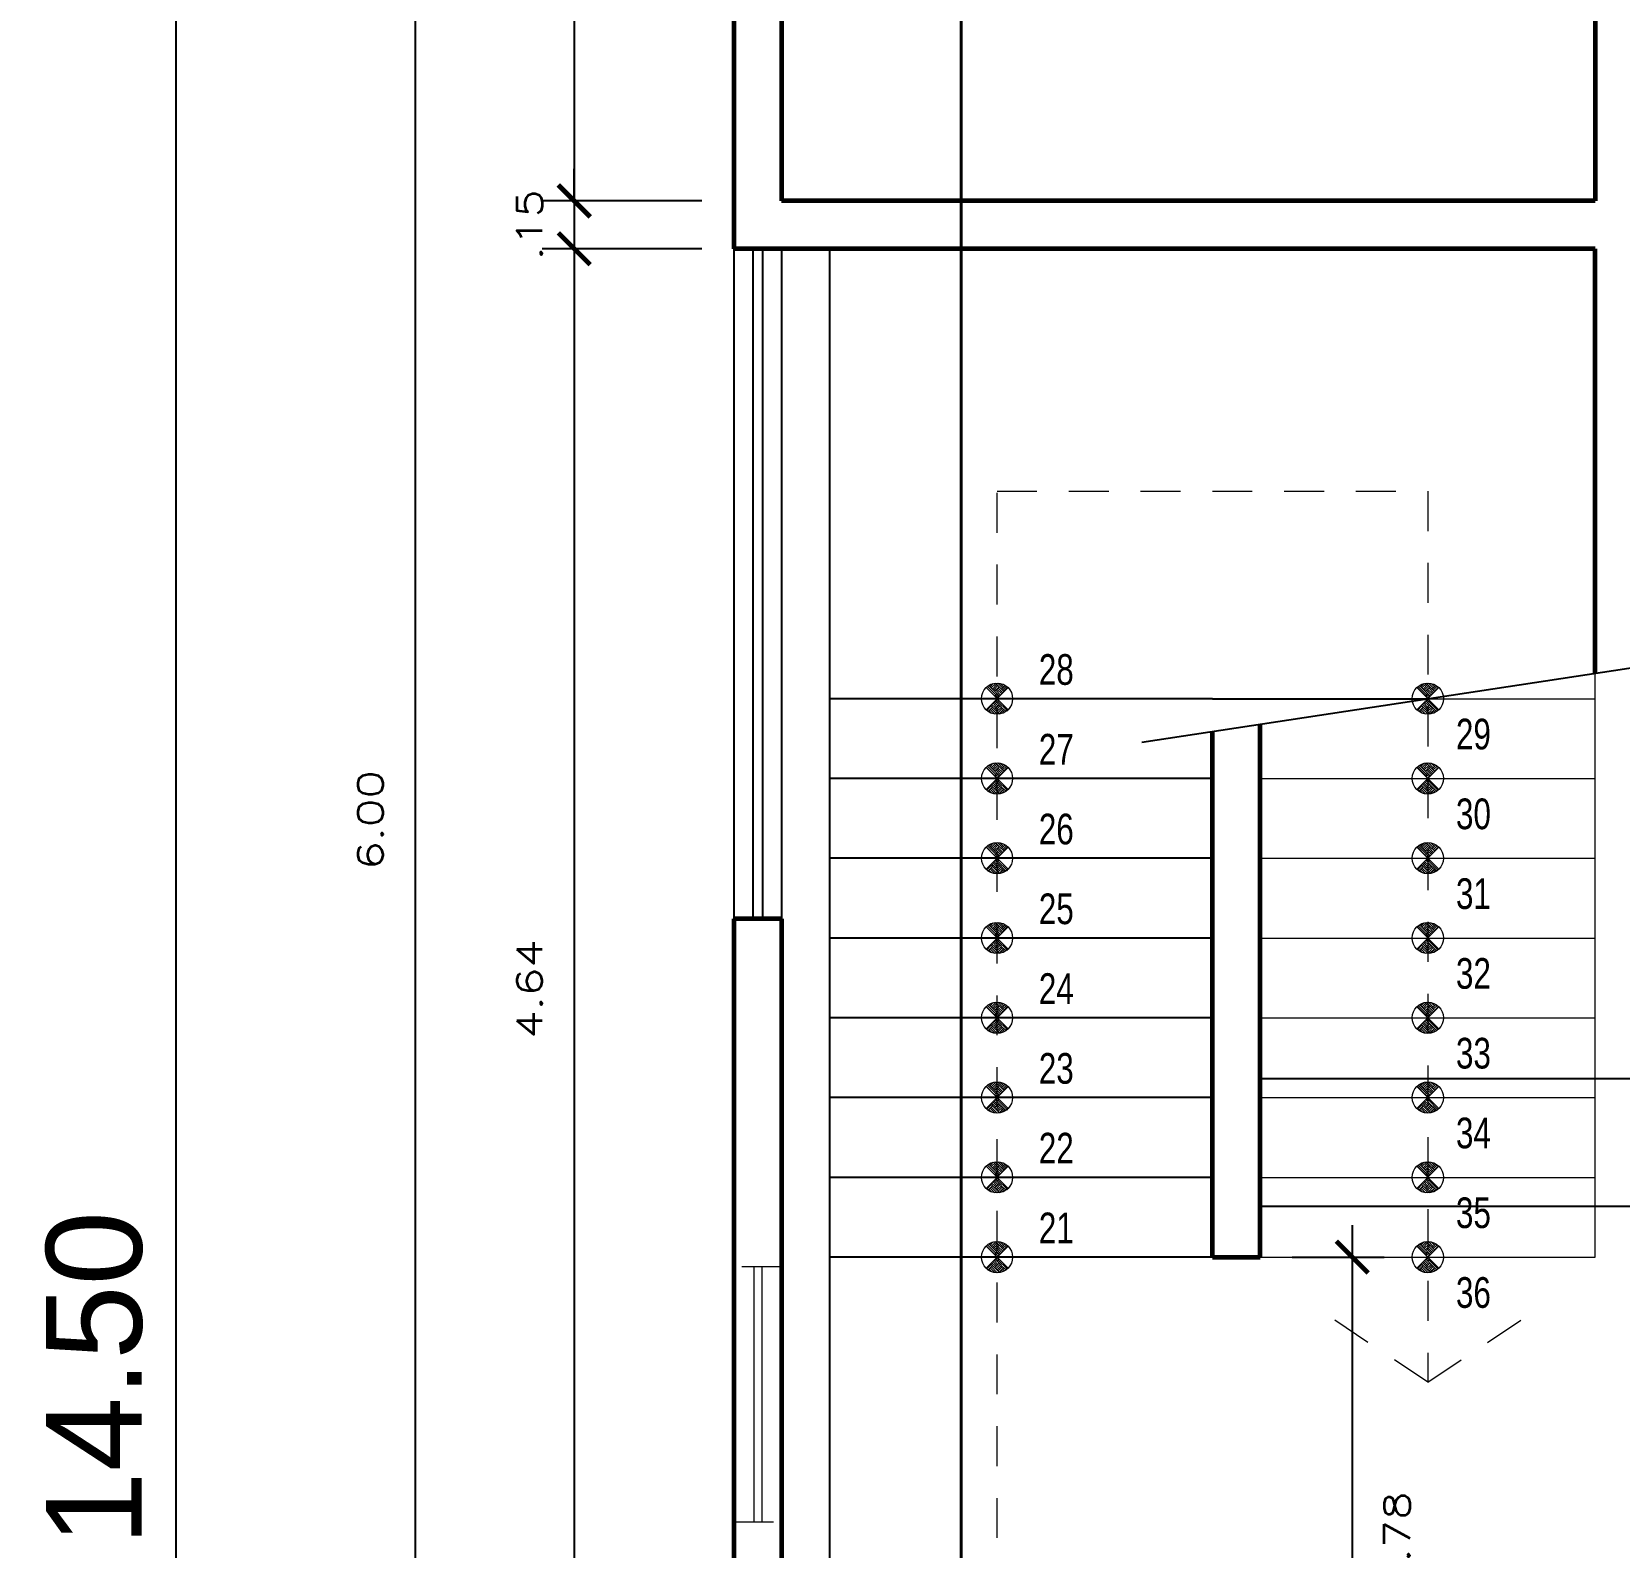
# Model space of a CAD drawing. Header units: millimetres. Extents: x 1313 to 1393.8, y 883.5 to 926.2.
# Drawn here: x 1333.583 to 1338.559, y 915.216 to 919.965 of the extents above; entities that cross this region are included whole.
import ezdxf

# ---------------------------------------------------------------- set-up
doc = ezdxf.new("R2010")
doc.units = ezdxf.units.MM
doc.linetypes.add('ACAD_ISO02W100', pattern=[15, 12, -3])
doc.linetypes.add('HIDDEN2', pattern=[0.1875, 0.125, -0.0625])
for name, color, linetype, lineweight in [('cotas', 87, 'Continuous', 15), ('Linea Corte', 24, 'ACAD_ISO02W100', 70), ('Muros confinados', 3, 'Continuous', 60), ('proy', 42, 'HIDDEN2', 5), ('REFERENCIA', 12, 'Continuous', 5), ('TEXTO', 7, 'Continuous', 5), ('vidrio', 254, 'Continuous', 5)]:
    doc.layers.add(name, color=color, linetype=linetype, lineweight=lineweight)
doc.layers.add('Muebles', color=2, linetype='Continuous')
doc.styles.add('AN', font='swisscl.ttf')
doc.styles.add('R80-50', font='romans.shx', dxfattribs={"width": 1.3, "height": 0.08})
doc.styles.add('TITULOS', font='sanss___.ttf', dxfattribs={"height": 0.3})
doc.dimstyles.new('HORIZONTAL 1.1', dxfattribs={"dimtxt": 0.2, "dimasz": 0.1, "dimexe": 0.1, "dimexo": 0.1, "dimgap": 0.1, "dimtad": 2, "dimzin": 4, "dimdsep": 46, "dimtxsty": 'R80-50', "dimblk": 'ARCHTICK', "dimcen": 0.09, "dimdle": 0.1, "dimclrd": 256, "dimclre": 256, "dimclrt": 7, "dimaunit": 1, "dimazin": 0, "dimtfac": 1, "dimtix": 1, "dimtmove": 0, "dimatfit": 3, "dimldrblk": 'ARCHTICK', "dimfxl": 1, "dimtolj": 1, "dimtzin": 0, "dimarcsym": 0})

# ---------------------------------------------------------------- blocks, each defined once
blk = doc.blocks.new('_ArchTick')
at = {"color": 0, "const_width": 0.15}
blk.add_lwpolyline([(-0.5, -0.5), (0.5, 0.5)], dxfattribs=at)
blk = doc.blocks.new('*D421')
at = {"layer": 'cotas', "lineweight": -2, "transparency": 16777216}
for p, q in [((1334.7848, 920.5952), (1334.7848, 914.3952)), ((1335.6835, 920.4952), (1334.6848, 920.4952)), ((1335.6835, 914.4952), (1334.6848, 914.4952))]:
    blk.add_line(p, q, dxfattribs=at)
at = {"layer": 'Defpoints', "color": 0, "transparency": 16777216}
for p in [(1335.7835, 920.4952), (1334.7848, 914.4952), (1335.7835, 914.4952)]:
    blk.add_point(p, dxfattribs=at)
at = {"layer": 'cotas', "lineweight": -2, "transparency": 16777216, "xscale": 0.1, "yscale": 0.1, "zscale": 0.1}
for p, rotation in [((1334.7848, 920.4952), 90), ((1334.7848, 914.4952), 270)]:
    blk.add_blockref('_ArchTick', p, dxfattribs=dict(at, rotation=rotation))
at = {"layer": 'cotas', "color": 7, "transparency": 16777216, "insert": (1334.6448, 917.4952), "char_height": 0.08, "attachment_point": 5, "rotation": 90, "style": 'R80-50'}
blk.add_mtext('\\A1;6.00', dxfattribs=at)
blk = doc.blocks.new('*D423')
at = {"layer": 'cotas', "lineweight": -2, "transparency": 16777216}
for p, q in [((1334.0348, 923.0952), (1334.0348, 908.3952)), ((1335.6835, 922.9952), (1333.9348, 922.9952)), ((1335.6835, 908.4952), (1333.9348, 908.4952))]:
    blk.add_line(p, q, dxfattribs=at)
at = {"layer": 'Defpoints', "color": 0, "transparency": 16777216}
for p in [(1335.7835, 922.9952), (1334.0348, 908.4952), (1335.7835, 908.4952)]:
    blk.add_point(p, dxfattribs=at)
at = {"layer": 'cotas', "lineweight": -2, "transparency": 16777216, "xscale": 0.1, "yscale": 0.1, "zscale": 0.1}
for p, rotation in [((1334.0348, 922.9952), 90), ((1334.0348, 908.4952), 270)]:
    blk.add_blockref('_ArchTick', p, dxfattribs=dict(at, rotation=rotation))
at = {"layer": 'cotas', "color": 7, "transparency": 16777216, "insert": (1333.7802, 915.7452), "char_height": 0.3, "attachment_point": 5, "rotation": 90, "style": 'TITULOS'}
blk.add_mtext('\\A1;14.50', dxfattribs=at)
blk = doc.blocks.new('*D430')
at = {"layer": 'cotas', "lineweight": -2, "transparency": 16777216}
for p, q in [((1335.2835, 921.4952), (1335.2835, 919.3352)), ((1335.6835, 921.3952), (1335.1835, 921.3952)), ((1335.6835, 919.4352), (1335.1835, 919.4352))]:
    blk.add_line(p, q, dxfattribs=at)
at = {"layer": 'Defpoints', "color": 0, "transparency": 16777216}
for p in [(1335.7835, 921.3952), (1335.2835, 919.4352), (1335.7835, 919.4352)]:
    blk.add_point(p, dxfattribs=at)
at = {"layer": 'cotas', "lineweight": -2, "transparency": 16777216, "xscale": 0.1, "yscale": 0.1, "zscale": 0.1}
for p, rotation in [((1335.2835, 921.3952), 90), ((1335.2835, 919.4352), 270)]:
    blk.add_blockref('_ArchTick', p, dxfattribs=dict(at, rotation=rotation))
at = {"layer": 'cotas', "color": 7, "transparency": 16777216, "insert": (1335.1435, 920.4152), "char_height": 0.08, "attachment_point": 5, "rotation": 90, "style": 'R80-50'}
blk.add_mtext('\\A1;1.96', dxfattribs=at)
blk = doc.blocks.new('*D431')
at = {"layer": 'cotas', "lineweight": -2, "transparency": 16777216}
for p, q in [((1335.2835, 919.4352), (1335.2835, 919.5352)), ((1335.6835, 919.4352), (1335.1835, 919.4352)), ((1335.2835, 919.4352), (1335.2835, 919.2852)), ((1335.6835, 919.2852), (1335.1835, 919.2852)), ((1335.2835, 919.2852), (1335.2835, 919.1852))]:
    blk.add_line(p, q, dxfattribs=at)
at = {"layer": 'Defpoints', "color": 0, "transparency": 16777216}
for p in [(1335.7835, 919.4352), (1335.2835, 919.2852), (1335.7835, 919.2852)]:
    blk.add_point(p, dxfattribs=at)
at = {"layer": 'cotas', "lineweight": -2, "transparency": 16777216, "xscale": 0.1, "yscale": 0.1, "zscale": 0.1}
for p, rotation in [((1335.2835, 919.4352), 270), ((1335.2835, 919.2852), 90)]:
    blk.add_blockref('_ArchTick', p, dxfattribs=dict(at, rotation=rotation))
at = {"layer": 'cotas', "color": 7, "transparency": 16777216, "insert": (1335.1435, 919.3602), "char_height": 0.08, "attachment_point": 5, "rotation": 90, "style": 'R80-50'}
blk.add_mtext('\\A1;.15', dxfattribs=at)
blk = doc.blocks.new('*D432')
at = {"layer": 'cotas', "lineweight": -2, "transparency": 16777216}
for p, q in [((1335.2835, 919.3852), (1335.2835, 914.5452)), ((1335.6835, 919.2852), (1335.1835, 919.2852)), ((1335.6835, 914.6452), (1335.1835, 914.6452))]:
    blk.add_line(p, q, dxfattribs=at)
at = {"layer": 'Defpoints', "color": 0, "transparency": 16777216}
for p in [(1335.7835, 919.2852), (1335.2835, 914.6452), (1335.7835, 914.6452)]:
    blk.add_point(p, dxfattribs=at)
at = {"layer": 'cotas', "lineweight": -2, "transparency": 16777216, "xscale": 0.1, "yscale": 0.1, "zscale": 0.1}
for p, rotation in [((1335.2835, 919.2852), 90), ((1335.2835, 914.6452), 270)]:
    blk.add_blockref('_ArchTick', p, dxfattribs=dict(at, rotation=rotation))
at = {"layer": 'cotas', "color": 7, "transparency": 16777216, "insert": (1335.1435, 916.9652), "char_height": 0.08, "attachment_point": 5, "rotation": 90, "style": 'R80-50'}
blk.add_mtext('\\A1;4.64', dxfattribs=at)
blk = doc.blocks.new('*D611')
at = {"layer": 'Defpoints', "color": 0, "transparency": 16777216}
for p in [(1337.4335, 916.1252), (1337.4335, 914.3452), (1337.7219, 914.3452)]:
    blk.add_point(p, dxfattribs=at)
at = {"layer": 'vidrio', "lineweight": -2, "transparency": 16777216}
for p, q in [((1337.7219, 916.2252), (1337.7219, 914.2452)), ((1337.5335, 916.1252), (1337.8219, 916.1252)), ((1337.5335, 914.3452), (1337.8219, 914.3452))]:
    blk.add_line(p, q, dxfattribs=at)
at = {"layer": 'vidrio', "lineweight": -2, "transparency": 16777216, "xscale": 0.1, "yscale": 0.1, "zscale": 0.1}
for p, rotation in [((1337.7219, 916.1252), 90), ((1337.7219, 914.3452), 270)]:
    blk.add_blockref('_ArchTick', p, dxfattribs=dict(at, rotation=rotation))
at = {"layer": 'vidrio', "color": 7, "transparency": 16777216, "insert": (1337.8619, 915.2352), "char_height": 0.08, "attachment_point": 5, "rotation": 90, "style": 'R80-50'}
blk.add_mtext('\\A1;1.78', dxfattribs=at)

msp = doc.modelspace()

# ---------------------------------------------------------------- hatches: boundary and pattern name
at = {"layer": 'REFERENCIA'}
h = msp.add_hatch(dxfattribs=at)
h.set_pattern_fill('BASKETWV,_O', color=256, scale=0.04, angle=90)
h.set_pattern_definition([(135, (1487.476288, 951.832357), (-0.035355339, 0.0070710678), [0.04, -0.02]), (135, (1487.472752, 951.828822), (-0.035355339, 0.0070710678), [0.04, -0.02]), (135, (1487.469217, 951.825286), (-0.035355339, 0.0070710678), [0.04, -0.02]), (135, (1487.465681, 951.82175), (-0.035355339, 0.0070710678), [0.04, -0.02]), (135, (1487.462146, 951.818215), (-0.035355339, 0.0070710678), [-0.01, 0.02, -0.03]), (225, (1487.455074, 951.825286), (0.007071068, -0.035355339), [0.02, -0.02]), (225, (1487.45154, 951.828822), (0.007071068, -0.035355339), [0.02, -0.02]), (225, (1487.448003, 951.832357), (0.007071068, -0.035355339), [0.02, -0.02]), (225, (1487.444468, 951.835893), (0.007071068, -0.035355339), [0.02, -0.02]), (225, (1487.440932, 951.83943), (0.007071068, -0.035355339), [0.02, -0.02])])
h.paths.add_polyline_path([(1336.574, 917.8407, 0.414214), (1336.643, 917.8407), (1336.6085, 917.8752)])
h.paths.add_polyline_path([(1336.574, 917.9097), (1336.6085, 917.8752), (1336.643, 917.9097, 0.414214)])
h = msp.add_hatch(dxfattribs=at)
h.set_pattern_fill('BASKETWV,_O', color=256, scale=0.04, angle=90)
h.set_pattern_definition([(135, (1488.826288, 951.832357), (-0.035355339, 0.0070710678), [0.04, -0.02]), (135, (1488.822752, 951.828822), (-0.035355339, 0.0070710678), [0.04, -0.02]), (135, (1488.819217, 951.825286), (-0.035355339, 0.0070710678), [0.04, -0.02]), (135, (1488.815681, 951.82175), (-0.035355339, 0.0070710678), [0.04, -0.02]), (135, (1488.812146, 951.818215), (-0.035355339, 0.0070710678), [-0.01, 0.02, -0.03]), (225, (1488.805074, 951.825286), (0.007071068, -0.035355339), [0.02, -0.02]), (225, (1488.80154, 951.828822), (0.007071068, -0.035355339), [0.02, -0.02]), (225, (1488.798003, 951.832357), (0.007071068, -0.035355339), [0.02, -0.02]), (225, (1488.794468, 951.835893), (0.007071068, -0.035355339), [0.02, -0.02]), (225, (1488.790932, 951.83943), (0.007071068, -0.035355339), [0.02, -0.02])])
h.paths.add_polyline_path([(1337.924, 917.8407, 0.414214), (1337.993, 917.8407), (1337.9585, 917.8752)])
h.paths.add_polyline_path([(1337.924, 917.9097), (1337.9585, 917.8752), (1337.993, 917.9097, 0.414214)])
h = msp.add_hatch(dxfattribs=at)
h.set_pattern_fill('BASKETWV,_O', color=256, scale=0.04, angle=90)
h.set_pattern_definition([(135, (1487.476288, 951.582357), (-0.035355339, 0.0070710678), [0.04, -0.02]), (135, (1487.472752, 951.578822), (-0.035355339, 0.0070710678), [0.04, -0.02]), (135, (1487.469217, 951.575286), (-0.035355339, 0.0070710678), [0.04, -0.02]), (135, (1487.465681, 951.57175), (-0.035355339, 0.0070710678), [0.04, -0.02]), (135, (1487.462146, 951.568215), (-0.035355339, 0.0070710678), [-0.01, 0.02, -0.03]), (225, (1487.455074, 951.575286), (0.007071068, -0.035355339), [0.02, -0.02]), (225, (1487.45154, 951.578822), (0.007071068, -0.035355339), [0.02, -0.02]), (225, (1487.448003, 951.582357), (0.007071068, -0.035355339), [0.02, -0.02]), (225, (1487.444468, 951.585893), (0.007071068, -0.035355339), [0.02, -0.02]), (225, (1487.440932, 951.58943), (0.007071068, -0.035355339), [0.02, -0.02])])
h.paths.add_polyline_path([(1336.574, 917.5907, 0.414214), (1336.643, 917.5907), (1336.6085, 917.6252)])
h.paths.add_polyline_path([(1336.574, 917.6597), (1336.6085, 917.6252), (1336.643, 917.6597, 0.414214)])
h = msp.add_hatch(dxfattribs=at)
h.set_pattern_fill('BASKETWV,_O', color=256, scale=0.04, angle=90)
h.set_pattern_definition([(135, (1488.826288, 951.582357), (-0.035355339, 0.0070710678), [0.04, -0.02]), (135, (1488.822752, 951.578822), (-0.035355339, 0.0070710678), [0.04, -0.02]), (135, (1488.819217, 951.575286), (-0.035355339, 0.0070710678), [0.04, -0.02]), (135, (1488.815681, 951.57175), (-0.035355339, 0.0070710678), [0.04, -0.02]), (135, (1488.812146, 951.568215), (-0.035355339, 0.0070710678), [-0.01, 0.02, -0.03]), (225, (1488.805074, 951.575286), (0.007071068, -0.035355339), [0.02, -0.02]), (225, (1488.80154, 951.578822), (0.007071068, -0.035355339), [0.02, -0.02]), (225, (1488.798003, 951.582357), (0.007071068, -0.035355339), [0.02, -0.02]), (225, (1488.794468, 951.585893), (0.007071068, -0.035355339), [0.02, -0.02]), (225, (1488.790932, 951.58943), (0.007071068, -0.035355339), [0.02, -0.02])])
h.paths.add_polyline_path([(1337.924, 917.5907, 0.414214), (1337.993, 917.5907), (1337.9585, 917.6252)])
h.paths.add_polyline_path([(1337.924, 917.6597), (1337.9585, 917.6252), (1337.993, 917.6597, 0.414214)])
h = msp.add_hatch(dxfattribs=at)
h.set_pattern_fill('BASKETWV,_O', color=256, scale=0.04, angle=90)
h.set_pattern_definition([(135, (1487.476288, 951.332357), (-0.035355339, 0.0070710678), [0.04, -0.02]), (135, (1487.472752, 951.328822), (-0.035355339, 0.0070710678), [0.04, -0.02]), (135, (1487.469217, 951.325286), (-0.035355339, 0.0070710678), [0.04, -0.02]), (135, (1487.465681, 951.32175), (-0.035355339, 0.0070710678), [0.04, -0.02]), (135, (1487.462146, 951.318215), (-0.035355339, 0.0070710678), [-0.01, 0.02, -0.03]), (225, (1487.455074, 951.325286), (0.007071068, -0.035355339), [0.02, -0.02]), (225, (1487.45154, 951.328822), (0.007071068, -0.035355339), [0.02, -0.02]), (225, (1487.448003, 951.332357), (0.007071068, -0.035355339), [0.02, -0.02]), (225, (1487.444468, 951.335893), (0.007071068, -0.035355339), [0.02, -0.02]), (225, (1487.440932, 951.33943), (0.007071068, -0.035355339), [0.02, -0.02])])
h.paths.add_polyline_path([(1336.574, 917.3407, 0.414214), (1336.643, 917.3407), (1336.6085, 917.3752)])
h.paths.add_polyline_path([(1336.574, 917.4097), (1336.6085, 917.3752), (1336.643, 917.4097, 0.414214)])
h = msp.add_hatch(dxfattribs=at)
h.set_pattern_fill('BASKETWV,_O', color=256, scale=0.04, angle=90)
h.set_pattern_definition([(135, (1488.826288, 951.332357), (-0.035355339, 0.0070710678), [0.04, -0.02]), (135, (1488.822752, 951.328822), (-0.035355339, 0.0070710678), [0.04, -0.02]), (135, (1488.819217, 951.325286), (-0.035355339, 0.0070710678), [0.04, -0.02]), (135, (1488.815681, 951.32175), (-0.035355339, 0.0070710678), [0.04, -0.02]), (135, (1488.812146, 951.318215), (-0.035355339, 0.0070710678), [-0.01, 0.02, -0.03]), (225, (1488.805074, 951.325286), (0.007071068, -0.035355339), [0.02, -0.02]), (225, (1488.80154, 951.328822), (0.007071068, -0.035355339), [0.02, -0.02]), (225, (1488.798003, 951.332357), (0.007071068, -0.035355339), [0.02, -0.02]), (225, (1488.794468, 951.335893), (0.007071068, -0.035355339), [0.02, -0.02]), (225, (1488.790932, 951.33943), (0.007071068, -0.035355339), [0.02, -0.02])])
h.paths.add_polyline_path([(1337.924, 917.3407, 0.414214), (1337.993, 917.3407), (1337.9585, 917.3752)])
h.paths.add_polyline_path([(1337.924, 917.4097), (1337.9585, 917.3752), (1337.993, 917.4097, 0.414214)])
h = msp.add_hatch(dxfattribs=at)
h.set_pattern_fill('BASKETWV,_O', color=256, scale=0.04, angle=90)
h.set_pattern_definition([(135, (1487.476288, 951.082357), (-0.035355339, 0.0070710678), [0.04, -0.02]), (135, (1487.472752, 951.078822), (-0.035355339, 0.0070710678), [0.04, -0.02]), (135, (1487.469217, 951.075286), (-0.035355339, 0.0070710678), [0.04, -0.02]), (135, (1487.465681, 951.07175), (-0.035355339, 0.0070710678), [0.04, -0.02]), (135, (1487.462146, 951.068215), (-0.035355339, 0.0070710678), [-0.01, 0.02, -0.03]), (225, (1487.455074, 951.075286), (0.007071068, -0.035355339), [0.02, -0.02]), (225, (1487.45154, 951.078822), (0.007071068, -0.035355339), [0.02, -0.02]), (225, (1487.448003, 951.082357), (0.007071068, -0.035355339), [0.02, -0.02]), (225, (1487.444468, 951.085893), (0.007071068, -0.035355339), [0.02, -0.02]), (225, (1487.440932, 951.08943), (0.007071068, -0.035355339), [0.02, -0.02])])
h.paths.add_polyline_path([(1336.574, 917.0907, 0.414214), (1336.643, 917.0907), (1336.6085, 917.1252)])
h.paths.add_polyline_path([(1336.574, 917.1597), (1336.6085, 917.1252), (1336.643, 917.1597, 0.414214)])
h = msp.add_hatch(dxfattribs=at)
h.set_pattern_fill('BASKETWV,_O', color=256, scale=0.04, angle=90)
h.set_pattern_definition([(135, (1488.826288, 951.082357), (-0.035355339, 0.0070710678), [0.04, -0.02]), (135, (1488.822752, 951.078822), (-0.035355339, 0.0070710678), [0.04, -0.02]), (135, (1488.819217, 951.075286), (-0.035355339, 0.0070710678), [0.04, -0.02]), (135, (1488.815681, 951.07175), (-0.035355339, 0.0070710678), [0.04, -0.02]), (135, (1488.812146, 951.068215), (-0.035355339, 0.0070710678), [-0.01, 0.02, -0.03]), (225, (1488.805074, 951.075286), (0.007071068, -0.035355339), [0.02, -0.02]), (225, (1488.80154, 951.078822), (0.007071068, -0.035355339), [0.02, -0.02]), (225, (1488.798003, 951.082357), (0.007071068, -0.035355339), [0.02, -0.02]), (225, (1488.794468, 951.085893), (0.007071068, -0.035355339), [0.02, -0.02]), (225, (1488.790932, 951.08943), (0.007071068, -0.035355339), [0.02, -0.02])])
h.paths.add_polyline_path([(1337.924, 917.0907, 0.414214), (1337.993, 917.0907), (1337.9585, 917.1252)])
h.paths.add_polyline_path([(1337.924, 917.1597), (1337.9585, 917.1252), (1337.993, 917.1597, 0.414214)])
h = msp.add_hatch(dxfattribs=at)
h.set_pattern_fill('BASKETWV,_O', color=256, scale=0.04, angle=90)
h.set_pattern_definition([(135, (1487.476288, 950.832357), (-0.035355339, 0.0070710678), [0.04, -0.02]), (135, (1487.472752, 950.828822), (-0.035355339, 0.0070710678), [0.04, -0.02]), (135, (1487.469217, 950.825286), (-0.035355339, 0.0070710678), [0.04, -0.02]), (135, (1487.465681, 950.82175), (-0.035355339, 0.0070710678), [0.04, -0.02]), (135, (1487.462146, 950.818215), (-0.035355339, 0.0070710678), [-0.01, 0.02, -0.03]), (225, (1487.455074, 950.825286), (0.007071068, -0.035355339), [0.02, -0.02]), (225, (1487.45154, 950.828822), (0.007071068, -0.035355339), [0.02, -0.02]), (225, (1487.448003, 950.832357), (0.007071068, -0.035355339), [0.02, -0.02]), (225, (1487.444468, 950.835893), (0.007071068, -0.035355339), [0.02, -0.02]), (225, (1487.440932, 950.83943), (0.007071068, -0.035355339), [0.02, -0.02])])
h.paths.add_polyline_path([(1336.574, 916.8407, 0.414214), (1336.643, 916.8407), (1336.6085, 916.8752)])
h.paths.add_polyline_path([(1336.574, 916.9097), (1336.6085, 916.8752), (1336.643, 916.9097, 0.414214)])
h = msp.add_hatch(dxfattribs=at)
h.set_pattern_fill('BASKETWV,_O', color=256, scale=0.04, angle=90)
h.set_pattern_definition([(135, (1488.826288, 950.832357), (-0.035355339, 0.0070710678), [0.04, -0.02]), (135, (1488.822752, 950.828822), (-0.035355339, 0.0070710678), [0.04, -0.02]), (135, (1488.819217, 950.825286), (-0.035355339, 0.0070710678), [0.04, -0.02]), (135, (1488.815681, 950.82175), (-0.035355339, 0.0070710678), [0.04, -0.02]), (135, (1488.812146, 950.818215), (-0.035355339, 0.0070710678), [-0.01, 0.02, -0.03]), (225, (1488.805074, 950.825286), (0.007071068, -0.035355339), [0.02, -0.02]), (225, (1488.80154, 950.828822), (0.007071068, -0.035355339), [0.02, -0.02]), (225, (1488.798003, 950.832357), (0.007071068, -0.035355339), [0.02, -0.02]), (225, (1488.794468, 950.835893), (0.007071068, -0.035355339), [0.02, -0.02]), (225, (1488.790932, 950.83943), (0.007071068, -0.035355339), [0.02, -0.02])])
h.paths.add_polyline_path([(1337.924, 916.8407, 0.414214), (1337.993, 916.8407), (1337.9585, 916.8752)])
h.paths.add_polyline_path([(1337.924, 916.9097), (1337.9585, 916.8752), (1337.993, 916.9097, 0.414214)])
h = msp.add_hatch(dxfattribs=at)
h.set_pattern_fill('BASKETWV,_O', color=256, scale=0.04, angle=90)
h.set_pattern_definition([(135, (1487.476288, 950.582357), (-0.035355339, 0.0070710678), [0.04, -0.02]), (135, (1487.472752, 950.578822), (-0.035355339, 0.0070710678), [0.04, -0.02]), (135, (1487.469217, 950.575286), (-0.035355339, 0.0070710678), [0.04, -0.02]), (135, (1487.465681, 950.57175), (-0.035355339, 0.0070710678), [0.04, -0.02]), (135, (1487.462146, 950.568215), (-0.035355339, 0.0070710678), [-0.01, 0.02, -0.03]), (225, (1487.455074, 950.575286), (0.007071068, -0.035355339), [0.02, -0.02]), (225, (1487.45154, 950.578822), (0.007071068, -0.035355339), [0.02, -0.02]), (225, (1487.448003, 950.582357), (0.007071068, -0.035355339), [0.02, -0.02]), (225, (1487.444468, 950.585893), (0.007071068, -0.035355339), [0.02, -0.02]), (225, (1487.440932, 950.58943), (0.007071068, -0.035355339), [0.02, -0.02])])
h.paths.add_polyline_path([(1336.574, 916.5907, 0.414214), (1336.643, 916.5907), (1336.6085, 916.6252)])
h.paths.add_polyline_path([(1336.574, 916.6597), (1336.6085, 916.6252), (1336.643, 916.6597, 0.414214)])
h = msp.add_hatch(dxfattribs=at)
h.set_pattern_fill('BASKETWV,_O', color=256, scale=0.04, angle=90)
h.set_pattern_definition([(135, (1488.826288, 950.582357), (-0.035355339, 0.0070710678), [0.04, -0.02]), (135, (1488.822752, 950.578822), (-0.035355339, 0.0070710678), [0.04, -0.02]), (135, (1488.819217, 950.575286), (-0.035355339, 0.0070710678), [0.04, -0.02]), (135, (1488.815681, 950.57175), (-0.035355339, 0.0070710678), [0.04, -0.02]), (135, (1488.812146, 950.568215), (-0.035355339, 0.0070710678), [-0.01, 0.02, -0.03]), (225, (1488.805074, 950.575286), (0.007071068, -0.035355339), [0.02, -0.02]), (225, (1488.80154, 950.578822), (0.007071068, -0.035355339), [0.02, -0.02]), (225, (1488.798003, 950.582357), (0.007071068, -0.035355339), [0.02, -0.02]), (225, (1488.794468, 950.585893), (0.007071068, -0.035355339), [0.02, -0.02]), (225, (1488.790932, 950.58943), (0.007071068, -0.035355339), [0.02, -0.02])])
h.paths.add_polyline_path([(1337.924, 916.5907, 0.414214), (1337.993, 916.5907), (1337.9585, 916.6252)])
h.paths.add_polyline_path([(1337.924, 916.6597), (1337.9585, 916.6252), (1337.993, 916.6597, 0.414214)])
h = msp.add_hatch(dxfattribs=at)
h.set_pattern_fill('BASKETWV,_O', color=256, scale=0.04, angle=90)
h.set_pattern_definition([(135, (1487.476288, 950.332357), (-0.035355339, 0.0070710678), [0.04, -0.02]), (135, (1487.472752, 950.328822), (-0.035355339, 0.0070710678), [0.04, -0.02]), (135, (1487.469217, 950.325286), (-0.035355339, 0.0070710678), [0.04, -0.02]), (135, (1487.465681, 950.32175), (-0.035355339, 0.0070710678), [0.04, -0.02]), (135, (1487.462146, 950.318215), (-0.035355339, 0.0070710678), [-0.01, 0.02, -0.03]), (225, (1487.455074, 950.325286), (0.007071068, -0.035355339), [0.02, -0.02]), (225, (1487.45154, 950.328822), (0.007071068, -0.035355339), [0.02, -0.02]), (225, (1487.448003, 950.332357), (0.007071068, -0.035355339), [0.02, -0.02]), (225, (1487.444468, 950.335893), (0.007071068, -0.035355339), [0.02, -0.02]), (225, (1487.440932, 950.33943), (0.007071068, -0.035355339), [0.02, -0.02])])
h.paths.add_polyline_path([(1336.574, 916.3407, 0.414214), (1336.643, 916.3407), (1336.6085, 916.3752)])
h.paths.add_polyline_path([(1336.574, 916.4097), (1336.6085, 916.3752), (1336.643, 916.4097, 0.414214)])
h = msp.add_hatch(dxfattribs=at)
h.set_pattern_fill('BASKETWV,_O', color=256, scale=0.04, angle=90)
h.set_pattern_definition([(135, (1488.826288, 950.332357), (-0.035355339, 0.0070710678), [0.04, -0.02]), (135, (1488.822752, 950.328822), (-0.035355339, 0.0070710678), [0.04, -0.02]), (135, (1488.819217, 950.325286), (-0.035355339, 0.0070710678), [0.04, -0.02]), (135, (1488.815681, 950.32175), (-0.035355339, 0.0070710678), [0.04, -0.02]), (135, (1488.812146, 950.318215), (-0.035355339, 0.0070710678), [-0.01, 0.02, -0.03]), (225, (1488.805074, 950.325286), (0.007071068, -0.035355339), [0.02, -0.02]), (225, (1488.80154, 950.328822), (0.007071068, -0.035355339), [0.02, -0.02]), (225, (1488.798003, 950.332357), (0.007071068, -0.035355339), [0.02, -0.02]), (225, (1488.794468, 950.335893), (0.007071068, -0.035355339), [0.02, -0.02]), (225, (1488.790932, 950.33943), (0.007071068, -0.035355339), [0.02, -0.02])])
h.paths.add_polyline_path([(1337.924, 916.3407, 0.414214), (1337.993, 916.3407), (1337.9585, 916.3752)])
h.paths.add_polyline_path([(1337.924, 916.4097), (1337.9585, 916.3752), (1337.993, 916.4097, 0.414214)])
h = msp.add_hatch(dxfattribs=at)
h.set_pattern_fill('BASKETWV,_O', color=256, scale=0.04, angle=90)
h.set_pattern_definition([(135, (1487.476288, 950.082357), (-0.035355339, 0.0070710678), [0.04, -0.02]), (135, (1487.472752, 950.078822), (-0.035355339, 0.0070710678), [0.04, -0.02]), (135, (1487.469217, 950.075286), (-0.035355339, 0.0070710678), [0.04, -0.02]), (135, (1487.465681, 950.07175), (-0.035355339, 0.0070710678), [0.04, -0.02]), (135, (1487.462146, 950.068215), (-0.035355339, 0.0070710678), [-0.01, 0.02, -0.03]), (225, (1487.455074, 950.075286), (0.007071068, -0.035355339), [0.02, -0.02]), (225, (1487.45154, 950.078822), (0.007071068, -0.035355339), [0.02, -0.02]), (225, (1487.448003, 950.082357), (0.007071068, -0.035355339), [0.02, -0.02]), (225, (1487.444468, 950.085893), (0.007071068, -0.035355339), [0.02, -0.02]), (225, (1487.440932, 950.08943), (0.007071068, -0.035355339), [0.02, -0.02])])
h.paths.add_polyline_path([(1336.574, 916.0907, 0.414214), (1336.643, 916.0907), (1336.6085, 916.1252)])
h.paths.add_polyline_path([(1336.574, 916.1597), (1336.6085, 916.1252), (1336.643, 916.1597, 0.414214)])
h = msp.add_hatch(dxfattribs=at)
h.set_pattern_fill('BASKETWV,_O', color=256, scale=0.04, angle=90)
h.set_pattern_definition([(135, (1488.826288, 950.082357), (-0.035355339, 0.0070710678), [0.04, -0.02]), (135, (1488.822752, 950.078822), (-0.035355339, 0.0070710678), [0.04, -0.02]), (135, (1488.819217, 950.075286), (-0.035355339, 0.0070710678), [0.04, -0.02]), (135, (1488.815681, 950.07175), (-0.035355339, 0.0070710678), [0.04, -0.02]), (135, (1488.812146, 950.068215), (-0.035355339, 0.0070710678), [-0.01, 0.02, -0.03]), (225, (1488.805074, 950.075286), (0.007071068, -0.035355339), [0.02, -0.02]), (225, (1488.80154, 950.078822), (0.007071068, -0.035355339), [0.02, -0.02]), (225, (1488.798003, 950.082357), (0.007071068, -0.035355339), [0.02, -0.02]), (225, (1488.794468, 950.085893), (0.007071068, -0.035355339), [0.02, -0.02]), (225, (1488.790932, 950.08943), (0.007071068, -0.035355339), [0.02, -0.02])])
h.paths.add_polyline_path([(1337.924, 916.0907, 0.414214), (1337.993, 916.0907), (1337.9585, 916.1252)])
h.paths.add_polyline_path([(1337.924, 916.1597), (1337.9585, 916.1252), (1337.993, 916.1597, 0.414214)])

# ---------------------------------------------------------------- linework, layer by layer
at = {"layer": 'Linea Corte', "lineweight": 40, "ltscale": 3}
msp.add_line((1336.4962, 924.8343), (1336.4962, 905.2501), dxfattribs=at)
at = {"layer": 'Muebles'}
for p, q in [((1335.7835, 919.2852), (1335.7835, 916.1252)), ((1335.7835, 919.2852), (1335.7835, 917.1852)), ((1335.8435, 919.2852), (1335.8435, 917.1852)), ((1335.8735, 919.2852), (1335.8735, 917.1852)), ((1335.9335, 919.2852), (1335.9335, 917.1852)), ((1336.0835, 919.2852), (1336.0835, 914.6452)), ((1337.0626, 917.7392), (1339.0328, 918.0383)), ((1337.2835, 917.8752), (1336.0835, 917.8752)), ((1337.2835, 917.8752), (1337.9585, 917.8752)), ((1337.2835, 917.6252), (1336.0835, 917.6252)), ((1337.2835, 917.3752), (1336.0835, 917.3752)), ((1337.2835, 917.1252), (1336.0835, 917.1252)), ((1337.2835, 916.8752), (1336.0835, 916.8752)), ((1337.4335, 916.6852), (1339.3335, 916.6852)), ((1337.2835, 916.6252), (1336.0835, 916.6252)), ((1337.2835, 916.3752), (1336.0835, 916.3752)), ((1337.4335, 916.2852), (1339.3335, 916.2852)), ((1337.2835, 916.1252), (1336.0835, 916.1252))]:
    msp.add_line(p, q, dxfattribs=at)
at = {"layer": 'Muros confinados'}
for p, q in [((1338.4835, 920.5952), (1338.4835, 919.4352)), ((1335.7835, 920.1952), (1335.7835, 919.4352)), ((1335.9335, 920.1952), (1335.9335, 919.4352)), ((1335.7835, 919.4352), (1335.7835, 919.4352)), ((1335.7835, 919.4352), (1335.7835, 919.2852)), ((1338.4835, 919.4352), (1335.9335, 919.4352)), ((1338.4835, 919.2852), (1335.7835, 919.2852)), ((1338.4835, 917.9549), (1338.4835, 919.2852)), ((1337.2835, 916.1252), (1337.2835, 917.7727)), ((1337.4335, 916.1252), (1337.4335, 917.7955)), ((1335.9335, 917.1852), (1335.7835, 917.1852)), ((1335.7835, 917.1852), (1335.7835, 914.6452)), ((1335.9335, 917.1852), (1335.9335, 914.6452)), ((1337.2835, 916.1252), (1337.4335, 916.1252))]:
    msp.add_line(p, q, dxfattribs=at)
at = {"layer": 'proy'}
for p, q in [((1336.6085, 909.8452), (1336.6085, 918.5256)), ((1336.6085, 918.5256), (1337.9585, 918.5256)), ((1337.9585, 918.5256), (1337.9585, 915.7337)), ((1337.9585, 915.7337), (1337.6485, 915.9393)), ((1337.9585, 915.7337), (1338.2685, 915.9393))]:
    msp.add_line(p, q, dxfattribs=at)
at = {"layer": 'proy', "ltscale": 40}
for p, q in [((1338.4835, 916.1252), (1338.4835, 917.9549)), ((1337.9585, 917.8752), (1338.4835, 917.8752)), ((1337.4335, 917.6252), (1338.4835, 917.6252)), ((1337.4335, 917.3752), (1338.4835, 917.3752)), ((1337.4335, 917.1252), (1338.4835, 917.1252)), ((1337.4335, 916.8752), (1338.4835, 916.8752)), ((1337.4335, 916.6252), (1338.4835, 916.6252)), ((1337.4335, 916.3752), (1338.4835, 916.3752)), ((1337.4335, 916.1252), (1338.4835, 916.1252)), ((1335.846, 916.0952), (1335.846, 915.2952)), ((1335.871, 916.0952), (1335.871, 915.2952)), ((1335.871, 916.0952), (1335.871, 915.2952))]:
    msp.add_line(p, q, dxfattribs=at)
at = {"layer": 'proy'}
msp.add_lwpolyline([(1335.9335, 916.0952), (1335.7835, 916.0952), (1335.7835, 915.2952), (1335.9335, 915.2952), (1335.9335, 916.0952)], dxfattribs=at)
at = {"layer": 'REFERENCIA'}
for p, q in [((1336.574, 917.8407), (1336.643, 917.9097)), ((1336.574, 917.9097), (1336.643, 917.8407)), ((1337.924, 917.8407), (1337.993, 917.9097)), ((1337.924, 917.9097), (1337.993, 917.8407)), ((1336.574, 917.5907), (1336.643, 917.6597)), ((1336.574, 917.6597), (1336.643, 917.5907)), ((1337.924, 917.5907), (1337.993, 917.6597)), ((1337.924, 917.6597), (1337.993, 917.5907)), ((1336.574, 917.3407), (1336.643, 917.4097)), ((1336.574, 917.4097), (1336.643, 917.3407)), ((1337.924, 917.3407), (1337.993, 917.4097)), ((1337.924, 917.4097), (1337.993, 917.3407)), ((1336.574, 917.0907), (1336.643, 917.1597)), ((1336.574, 917.1597), (1336.643, 917.0907)), ((1337.924, 917.0907), (1337.993, 917.1597)), ((1337.924, 917.1597), (1337.993, 917.0907)), ((1336.574, 916.8407), (1336.643, 916.9097)), ((1336.574, 916.9097), (1336.643, 916.8407)), ((1337.924, 916.8407), (1337.993, 916.9097)), ((1337.924, 916.9097), (1337.993, 916.8407)), ((1336.574, 916.5907), (1336.643, 916.6597)), ((1336.574, 916.6597), (1336.643, 916.5907)), ((1337.924, 916.5907), (1337.993, 916.6597)), ((1337.924, 916.6597), (1337.993, 916.5907)), ((1336.574, 916.3407), (1336.643, 916.4097)), ((1336.574, 916.4097), (1336.643, 916.3407)), ((1337.924, 916.3407), (1337.993, 916.4097)), ((1337.924, 916.4097), (1337.993, 916.3407)), ((1336.574, 916.0907), (1336.643, 916.1597)), ((1336.574, 916.1597), (1336.643, 916.0907)), ((1337.924, 916.0907), (1337.993, 916.1597)), ((1337.924, 916.1597), (1337.993, 916.0907))]:
    msp.add_line(p, q, dxfattribs=at)
for centre in [(1336.6085, 917.8752), (1337.9585, 917.8752), (1336.6085, 917.6252), (1337.9585, 917.6252), (1336.6085, 917.3752), (1337.9585, 917.3752), (1336.6085, 917.1252), (1337.9585, 917.1252), (1336.6085, 916.8752), (1337.9585, 916.8752), (1336.6085, 916.6252), (1337.9585, 916.6252), (1336.6085, 916.3752), (1337.9585, 916.3752), (1336.6085, 916.1252), (1337.9585, 916.1252)]:
    msp.add_circle(centre, 0.0488, dxfattribs=at)

# ---------------------------------------------------------------- texts
at = {"layer": 'TEXTO', "style": 'AN'}
for s, p in [('28', (1336.7395, 917.9187)), ('27', (1336.7395, 917.6687)), ('29', (1338.0468, 917.7163)), ('30', (1338.0468, 917.4663)), ('26', (1336.7395, 917.4187)), ('31', (1338.0468, 917.2163)), ('25', (1336.7395, 917.1687)), ('32', (1338.0468, 916.9663)), ('24', (1336.7395, 916.9187)), ('33', (1338.0468, 916.7163)), ('23', (1336.7395, 916.6687)), ('34', (1338.0468, 916.4663)), ('22', (1336.7395, 916.4187)), ('35', (1338.0468, 916.2163)), ('21', (1336.7395, 916.1687)), ('36', (1338.0468, 915.9663))]:
    msp.add_text(s, height=0.096, dxfattribs=at).set_placement(p)

# ---------------------------------------------------------------- dimensions: what is measured, and where the dimension line sits
at = {"layer": 'cotas'}
dim = msp.add_aligned_dim(p1=(1335.7835, 922.9952), p2=(1335.7835, 908.4952), distance=-1.7488, dimstyle='HORIZONTAL 1.1', override={"dimtxt": 0.5, "dimtxsty": 'TITULOS'}, dxfattribs=at)
dim.commit()
dim.dimension.update_dxf_attribs({"geometry": '*D423', "text_midpoint": (1333.7802, 915.7452)})
for base, p1, p2, picture, middle in [((1335.2835, 919.4352), (1335.7835, 921.3952), (1335.7835, 919.4352), '*D430', (1335.1435, 920.4152)), ((1334.7848, 914.4952), (1335.7835, 920.4952), (1335.7835, 914.4952), '*D421', (1334.6448, 917.4952))]:
    dim = msp.add_linear_dim(base=base, p1=p1, p2=p2, angle=90, dimstyle='HORIZONTAL 1.1', dxfattribs=at)
    dim.commit()
    dim.dimension.update_dxf_attribs({"geometry": picture, "text_midpoint": middle})
for base, p1, p2, picture, middle in [((1335.2835, 919.2852), (1335.7835, 919.4352), (1335.7835, 919.2852), '*D431', (1335.1435, 919.3602)), ((1335.2835, 914.6452), (1335.7835, 919.2852), (1335.7835, 914.6452), '*D432', (1335.1435, 916.9652))]:
    dim = msp.add_linear_dim(base=base, p1=p1, p2=p2, angle=90, dimstyle='HORIZONTAL 1.1', override={"dimtmove": 1}, dxfattribs=at)
    dim.commit()
    dim.dimension.update_dxf_attribs({"geometry": picture, "text_midpoint": middle})
at = {"layer": 'vidrio'}
dim = msp.add_linear_dim(base=(1337.7219, 914.3452), p1=(1337.4335, 916.1252), p2=(1337.4335, 914.3452), angle=90, dimstyle='HORIZONTAL 1.1', override={"dimtmove": 1}, dxfattribs=at)
dim.commit()
dim.dimension.update_dxf_attribs({"geometry": '*D611', "text_midpoint": (1337.8619, 915.2352)})

doc.saveas('drawing.dxf')
